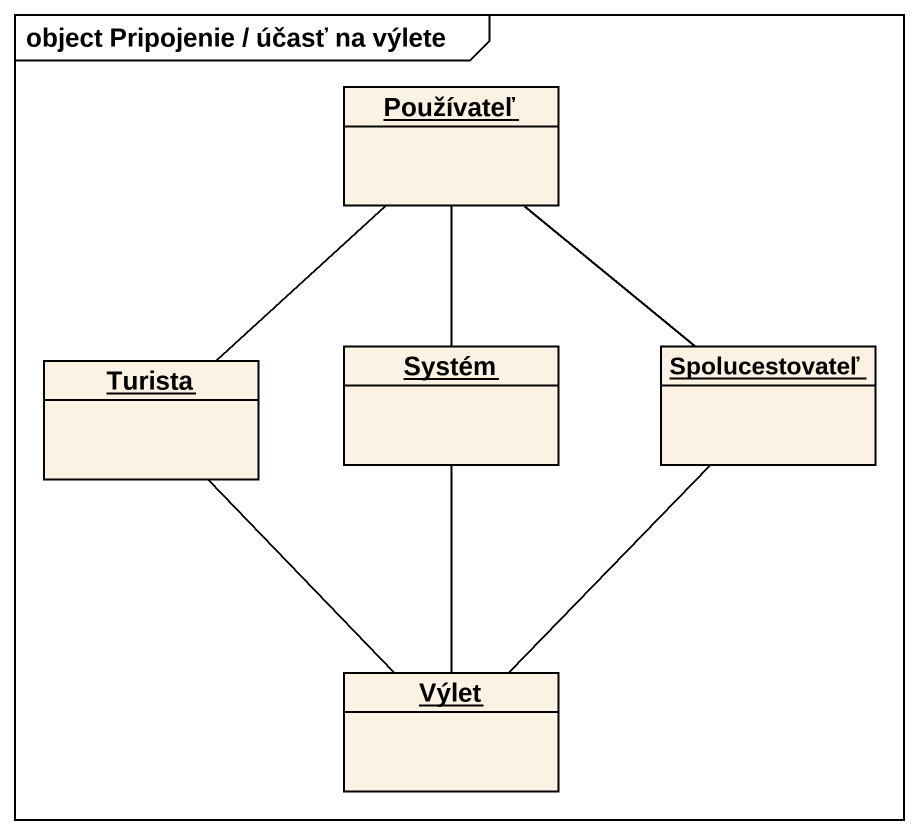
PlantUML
@startuml
mainframe object Pripojenie / účasť na výlete
hide circle
hide empty members
object Používateľ
object Turista
object Systém
object Spolucestovateľ
object Výlet
Používateľ -- Turista
Používateľ -- Systém
Používateľ -- Spolucestovateľ
Turista -- Výlet
Systém -- Výlet
Spolucestovateľ -- Výlet
@enduml
